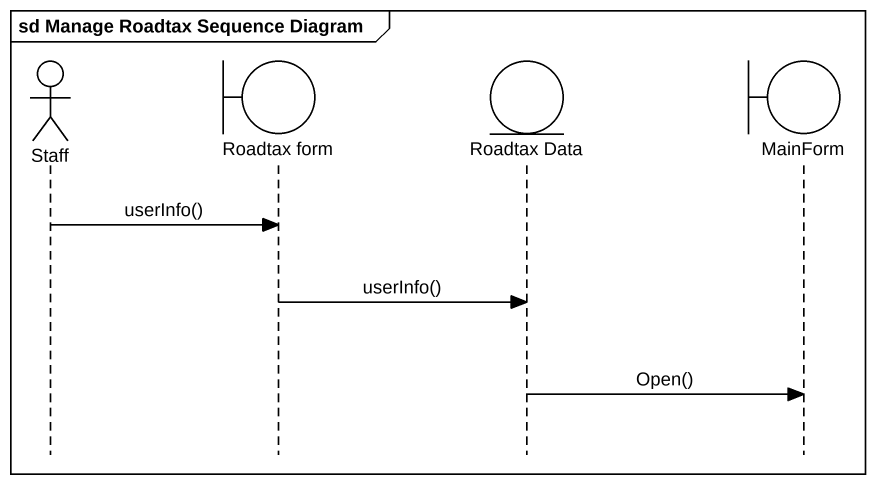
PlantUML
@startuml
mainframe sd Manage Roadtax Sequence Diagram
hide footbox
actor Staff
boundary "Roadtax form" as Roadtax_form
entity "Roadtax Data" as Roadtax_Data
boundary MainForm

Staff -> Roadtax_form : userInfo()
Roadtax_form -> Roadtax_Data : userInfo()
Roadtax_Data -> MainForm : Open()
@enduml
